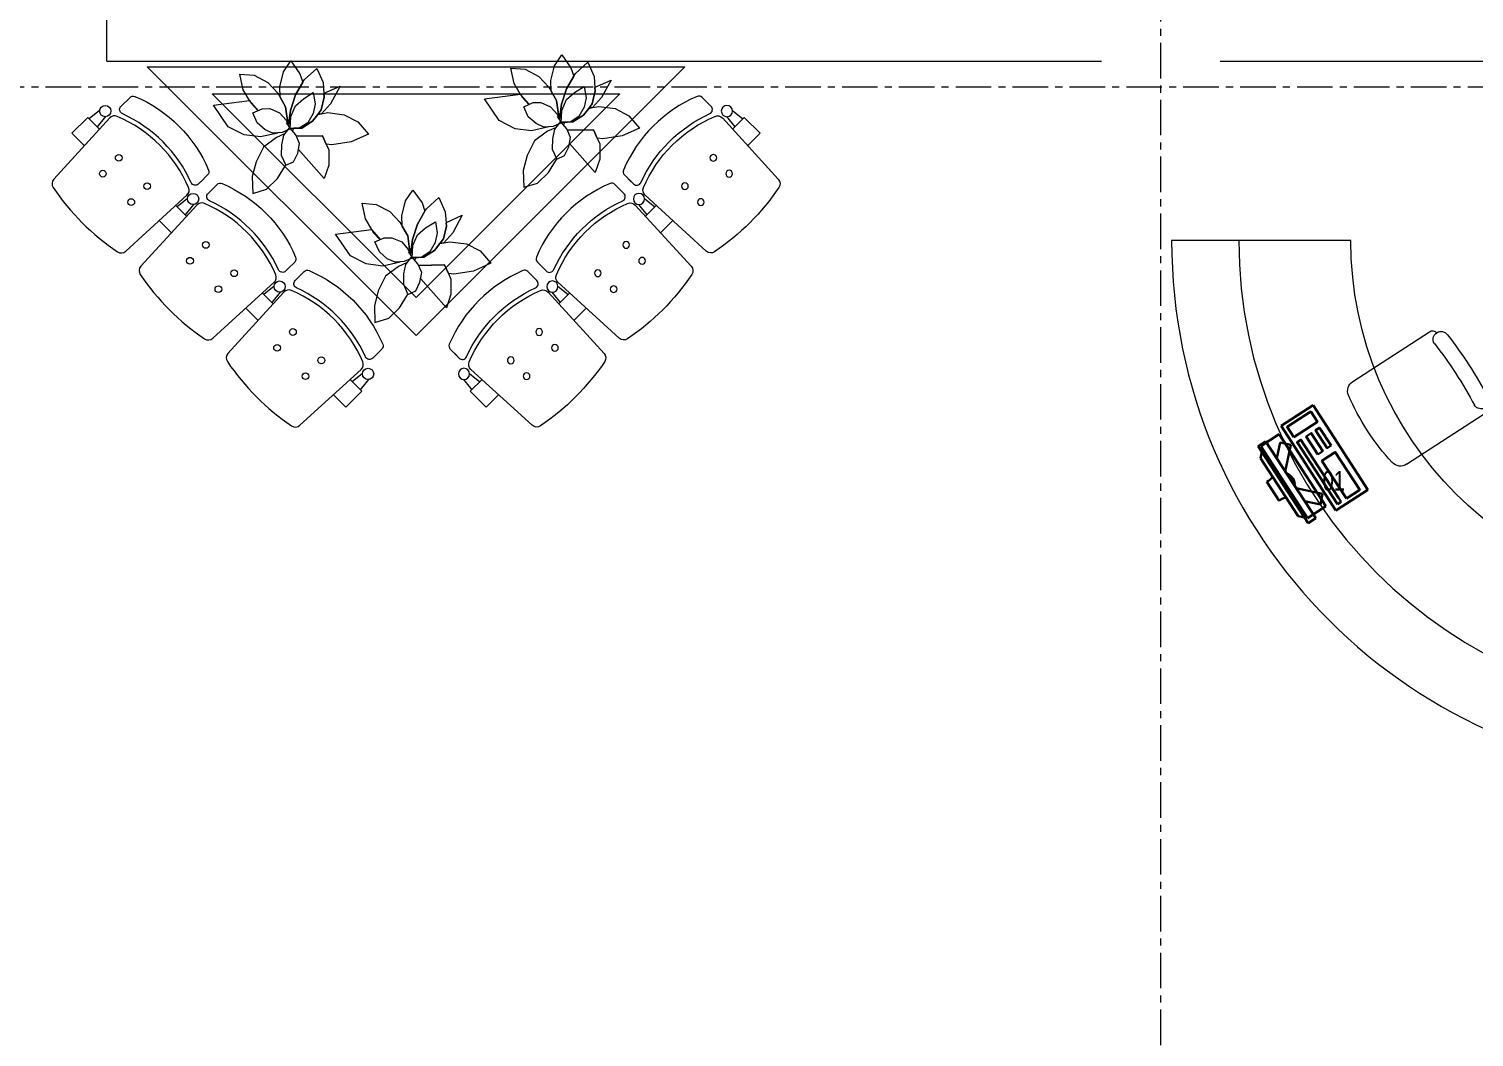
# Model space of a CAD drawing. Header units: millimetres. Extents: x 26027 to 581921, y 7230 to 233891.
# Drawn here: x 526695 to 533148, y 138102 to 142605 of the extents above; entities that cross this region are included whole.
import ezdxf

# ---------------------------------------------------------------- set-up
doc = ezdxf.new("R2010")
doc.units = ezdxf.units.MM
doc.header["$LTSCALE"] = 5
doc.linetypes.add('CENTER', pattern=[50.8, 31.75, -6.35, 6.35, -6.35])
doc.layers.get('0').update_dxf_attribs({"color": 252})
doc.layers.add('axes', color=252, linetype='Continuous')
for name, color, linetype, lineweight in [('GE-ARCHITECTURAL_ELEMENTS', 8, 'Continuous', 30), ('Medical Equipment and Furniture', 252, 'Continuous', 0), ('VEGETACIÓN', 252, 'Continuous', 5), ('Walls', 252, 'Continuous', 5)]:
    doc.layers.add(name, color=color, linetype=linetype, lineweight=lineweight)
doc.styles.add('X3G_ENTITY_257CFD', font='swisscl.ttf', dxfattribs={"height": 200})

# ---------------------------------------------------------------- blocks, each defined once
blk = doc.blocks.new('ITCWLS1-P')
at = {"layer": 'GE-ARCHITECTURAL_ELEMENTS'}
for p, q in [((-0.3251, 0.38, 0), (-0.3051, 0.4, 0)), ((-0.2651, 0.43, 0), (-0.3051, 0.43, 0)), ((-0.3051, 0.43, 0), (-0.3051, 0.02, 0)), ((-0.197, 0.4094), (-0.295, 0.4094)), ((-0.295, 0.0264), (-0.295, 0.4094)), ((-0.2651, 0.43, 0), (-0.2651, 0.02, 0)), ((-0.197, 0.0264), (-0.197, 0.4094)), ((-0.17, 0.45), (-0.17, 0)), ((-0.17, 0.45), (0, 0.45)), ((-0.1496, 0.4305), (-0.1291, 0.4305)), ((-0.1291, 0.4305), (-0.1291, 0.4089)), ((0, 0.45), (0, 0)), ((-0.3251, 0.38, 0), (-0.3251, 0.07, 0)), ((-0.3503, 0.275), (-0.3596, 0.275)), ((-0.3596, 0.175), (-0.3596, 0.275)), ((-0.3503, 0.175), (-0.3596, 0.175)), ((-0.3251, 0.07, 0), (-0.3051, 0.05, 0)), ((-0.3051, 0.02, 0), (-0.2651, 0.02, 0)), ((-0.197, 0.0264), (-0.295, 0.0264)), ((-0.17, 0), (0, 0))]:
    blk.add_line(p, q, dxfattribs=at)
at = {"layer": 'GE-ARCHITECTURAL_ELEMENTS', "extrusion": (2.48281e-10, 3.18408e-10, -1)}
for p, q in [((-0.2651, 0.3395), (-0.2144, 0.3902)), ((-0.1791, 0.3548), (-0.2144, 0.3902)), ((-0.2651, 0.2688), (-0.1791, 0.3548))]:
    blk.add_line(p, q, dxfattribs=at)
at = {"layer": 'GE-ARCHITECTURAL_ELEMENTS', "extrusion": (2.48281e-10, -3.18408e-10, -1)}
for p, q in [((-0.2651, 0.1812), (-0.1791, 0.0952)), ((-0.2651, 0.1105), (-0.2144, 0.0598)), ((-0.1791, 0.0952), (-0.2144, 0.0598))]:
    blk.add_line(p, q, dxfattribs=at)
at = {"layer": 'GE-ARCHITECTURAL_ELEMENTS'}
for points in [[(-0.1291, 0.4089), (-0.1291, 0.1), (-0.1496, 0.1), (-0.1496, 0.4305)], [(-0.1496, 0.1), (-0.1496, 0.1), (-0.1496, 0.1), (-0.1496, 0.1), (-0.1496, 0.1), (-0.1496, 0.1), (-0.1496, 0.1), (-0.1496, 0.1), (-0.1496, 0.1)], [(-0.1496, 0.1), (-0.1496, 0.1), (-0.1496, 0.1), (-0.1496, 0.1), (-0.1496, 0.1), (-0.1496, 0.1), (-0.1496, 0.1), (-0.1496, 0.1), (-0.1496, 0.1), (-0.1496, 0.1), (-0.1496, 0.1), (-0.1496, 0.1), (-0.1496, 0.1), (-0.1496, 0.1), (-0.1496, 0.1), (-0.1496, 0.1), (-0.1496, 0.1), (-0.1496, 0.1)], [(-0.1496, 0.1), (-0.1496, 0.1), (-0.1496, 0.1), (-0.1496, 0.1), (-0.1496, 0.1), (-0.1496, 0.1), (-0.1496, 0.1), (-0.1496, 0.1), (-0.1496, 0.1), (-0.1496, 0.1)], [(-0.1496, 0.1), (-0.1496, 0.1), (-0.1496, 0.1), (-0.1496, 0.1), (-0.1496, 0.1), (-0.1496, 0.1), (-0.1496, 0.1)], [(-0.1496, 0.1), (-0.1496, 0.1), (-0.1496, 0.1), (-0.1496, 0.1), (-0.1496, 0.1), (-0.1496, 0.1), (-0.1496, 0.1), (-0.1496, 0.1), (-0.1496, 0.1), (-0.1496, 0.1)], [(-0.1496, 0.1), (-0.1496, 0.1), (-0.1496, 0.1), (-0.1496, 0.1), (-0.1496, 0.1), (-0.1496, 0.1), (-0.1496, 0.1), (-0.1496, 0.1), (-0.1496, 0.1), (-0.1496, 0.1), (-0.1496, 0.1), (-0.1496, 0.1), (-0.1496, 0.1), (-0.1496, 0.1), (-0.1496, 0.1)], [(-0.1496, 0.1), (-0.1496, 0.1), (-0.1496, 0.1), (-0.1496, 0.1), (-0.1496, 0.1), (-0.1496, 0.1), (-0.1496, 0.1), (-0.1496, 0.1), (-0.1496, 0.1), (-0.1496, 0.1)], [(-0.1496, 0.1), (-0.1496, 0.1), (-0.1496, 0.1), (-0.1496, 0.1), (-0.1496, 0.1), (-0.1496, 0.1), (-0.1496, 0.1), (-0.1496, 0.1), (-0.1496, 0.1), (-0.1496, 0.1)], [(-0.1496, 0.1), (-0.1496, 0.1), (-0.1496, 0.1), (-0.1496, 0.1), (-0.1496, 0.1), (-0.1496, 0.1), (-0.1496, 0.1), (-0.1496, 0.1), (-0.1496, 0.1), (-0.1496, 0.1), (-0.1496, 0.1), (-0.1496, 0.1), (-0.1496, 0.1), (-0.1496, 0.1), (-0.1496, 0.1), (-0.1496, 0.1), (-0.1496, 0.1), (-0.1496, 0.1), (-0.1496, 0.1), (-0.1496, 0.1), (-0.1496, 0.1), (-0.1496, 0.1), (-0.1496, 0.1), (-0.1496, 0.1), (-0.1496, 0.1), (-0.1496, 0.1), (-0.1496, 0.1), (-0.1496, 0.1), (-0.1496, 0.1), (-0.1496, 0.1), (-0.1496, 0.1), (-0.1496, 0.1), (-0.1496, 0.1), (-0.1496, 0.1), (-0.1496, 0.1), (-0.1496, 0.1), (-0.1496, 0.1), (-0.1496, 0.1), (-0.1496, 0.1), (-0.1496, 0.1), (-0.1496, 0.1), (-0.1496, 0.1), (-0.1496, 0.1), (-0.1496, 0.1), (-0.1496, 0.1), (-0.1496, 0.1), (-0.1496, 0.1), (-0.1496, 0.1), (-0.1496, 0.1), (-0.1496, 0.1), (-0.1496, 0.1), (-0.1496, 0.1), (-0.1496, 0.1), (-0.1496, 0.1)], [(-0.1496, 0.1), (-0.1496, 0.1), (-0.1496, 0.1), (-0.1496, 0.1), (-0.1496, 0.1), (-0.1496, 0.1), (-0.1496, 0.1), (-0.1496, 0.1), (-0.1496, 0.1), (-0.1496, 0.1), (-0.1496, 0.1), (-0.1496, 0.1), (-0.1496, 0.1), (-0.1496, 0.1), (-0.1496, 0.1), (-0.1496, 0.1), (-0.1496, 0.1), (-0.1496, 0.1), (-0.1496, 0.1), (-0.1496, 0.1), (-0.1496, 0.1), (-0.1496, 0.1), (-0.1496, 0.1), (-0.1496, 0.1), (-0.1496, 0.1), (-0.1496, 0.1), (-0.1496, 0.1), (-0.1496, 0.1), (-0.1496, 0.1), (-0.1496, 0.1), (-0.1496, 0.1), (-0.1496, 0.1), (-0.1496, 0.1), (-0.1496, 0.1), (-0.1496, 0.1), (-0.1496, 0.1), (-0.1496, 0.1), (-0.1496, 0.1), (-0.1496, 0.1), (-0.1496, 0.1), (-0.1496, 0.1), (-0.1496, 0.1), (-0.1496, 0.1), (-0.1496, 0.1), (-0.1496, 0.1), (-0.1496, 0.1), (-0.1496, 0.1), (-0.1496, 0.1), (-0.1496, 0.1), (-0.1496, 0.1), (-0.1496, 0.1), (-0.1496, 0.1), (-0.1496, 0.1), (-0.1496, 0.1), (-0.1496, 0.1), (-0.1496, 0.1), (-0.1496, 0.1), (-0.1496, 0.1), (-0.1496, 0.1), (-0.1496, 0.1), (-0.1496, 0.1), (-0.1496, 0.1), (-0.1496, 0.1), (-0.1496, 0.1), (-0.1496, 0.1), (-0.1496, 0.1), (-0.1496, 0.1), (-0.1496, 0.1), (-0.1496, 0.1), (-0.1496, 0.1), (-0.1496, 0.1), (-0.1496, 0.1), (-0.1496, 0.1), (-0.1496, 0.1), (-0.1496, 0.1), (-0.1496, 0.1), (-0.1496, 0.1), (-0.1496, 0.1), (-0.1496, 0.1), (-0.1496, 0.1), (-0.1496, 0.1), (-0.1496, 0.1), (-0.1496, 0.1), (-0.1496, 0.1), (-0.1496, 0.1), (-0.1496, 0.1), (-0.1496, 0.1), (-0.1496, 0.1), (-0.1496, 0.1)], [(-0.1496, 0.1), (-0.1496, 0.1), (-0.1496, 0.1), (-0.1496, 0.1), (-0.1496, 0.1), (-0.1496, 0.1), (-0.1496, 0.1), (-0.1496, 0.1), (-0.1496, 0.1), (-0.1496, 0.1), (-0.1496, 0.1), (-0.1496, 0.1)], [(-0.1496, 0.1), (-0.1496, 0.1), (-0.1496, 0.1), (-0.1496, 0.1), (-0.1496, 0.1), (-0.1496, 0.1), (-0.1496, 0.1)], [(-0.1496, 0.1), (-0.1496, 0.1), (-0.1496, 0.1), (-0.1496, 0.1), (-0.1496, 0.1), (-0.1496, 0.1), (-0.1496, 0.1), (-0.1496, 0.1), (-0.1496, 0.1), (-0.1496, 0.1), (-0.1496, 0.1), (-0.1496, 0.1), (-0.1496, 0.1), (-0.1496, 0.1), (-0.1496, 0.1), (-0.1496, 0.1), (-0.1496, 0.1)], [(-0.1496, 0.1), (-0.1496, 0.1), (-0.1496, 0.1), (-0.1496, 0.1), (-0.1496, 0.1), (-0.1496, 0.1), (-0.1496, 0.1), (-0.1496, 0.1), (-0.1496, 0.1), (-0.1496, 0.1), (-0.1496, 0.1), (-0.1496, 0.1), (-0.1496, 0.1), (-0.1496, 0.1), (-0.1496, 0.1), (-0.1496, 0.1), (-0.1496, 0.1), (-0.1496, 0.1), (-0.1496, 0.1), (-0.1496, 0.1), (-0.1496, 0.1), (-0.1496, 0.1), (-0.1496, 0.1), (-0.1496, 0.1), (-0.1496, 0.1), (-0.1496, 0.1), (-0.1496, 0.1), (-0.1496, 0.1), (-0.1496, 0.1), (-0.1496, 0.1), (-0.1496, 0.1), (-0.1496, 0.1), (-0.1496, 0.1), (-0.1496, 0.1), (-0.1496, 0.1), (-0.1496, 0.1), (-0.1496, 0.1), (-0.1496, 0.1), (-0.1496, 0.1), (-0.1496, 0.1), (-0.1496, 0.1), (-0.1496, 0.1), (-0.1496, 0.1), (-0.1496, 0.1), (-0.1496, 0.1), (-0.1496, 0.1), (-0.1496, 0.1), (-0.1496, 0.1), (-0.1496, 0.1), (-0.1496, 0.1), (-0.1496, 0.1), (-0.1496, 0.1), (-0.1496, 0.1), (-0.1496, 0.1), (-0.1496, 0.1), (-0.1496, 0.1), (-0.1496, 0.1), (-0.1496, 0.1), (-0.1496, 0.1), (-0.1496, 0.1), (-0.1496, 0.1), (-0.1496, 0.1), (-0.1496, 0.1), (-0.1496, 0.1), (-0.1496, 0.1), (-0.1496, 0.1), (-0.1496, 0.1), (-0.1496, 0.1), (-0.1496, 0.1), (-0.1496, 0.1), (-0.1496, 0.1), (-0.1496, 0.1), (-0.1496, 0.1), (-0.1496, 0.1), (-0.1496, 0.1), (-0.1496, 0.1), (-0.1496, 0.1), (-0.1496, 0.1), (-0.1496, 0.1), (-0.1496, 0.1), (-0.1496, 0.1), (-0.1496, 0.1), (-0.1496, 0.1), (-0.1496, 0.1), (-0.1496, 0.1), (-0.1496, 0.1), (-0.1496, 0.1), (-0.1496, 0.1), (-0.1496, 0.1), (-0.1496, 0.1), (-0.1496, 0.1), (-0.1496, 0.1), (-0.1496, 0.1), (-0.1496, 0.1), (-0.1496, 0.1), (-0.1496, 0.1), (-0.1496, 0.1), (-0.1496, 0.1), (-0.1496, 0.1), (-0.1496, 0.1), (-0.1496, 0.1), (-0.1496, 0.1), (-0.1496, 0.1), (-0.1496, 0.1), (-0.1496, 0.1), (-0.1496, 0.1), (-0.1496, 0.1), (-0.1496, 0.1), (-0.1496, 0.1), (-0.1496, 0.1), (-0.1496, 0.1)], [(-0.1496, 0.1), (-0.1496, 0.1), (-0.1496, 0.1), (-0.1496, 0.1), (-0.1496, 0.1), (-0.1496, 0.1), (-0.1496, 0.1), (-0.1496, 0.1)]]:
    blk.add_lwpolyline(points, dxfattribs=at)
for points in [[(-0.1019, 0.4305), (-0.0304, 0.4305), (-0.0304, 0.2294), (-0.1019, 0.2294)], [(-0.1019, 0.1954), (-0.0747, 0.1954), (-0.0747, 0.1), (-0.1019, 0.1)], [(-0.0304, 0.1954), (-0.0508, 0.1954), (-0.0508, 0.1), (-0.0304, 0.1)], [(-0.1496, 0.1), (-0.1496, 0.1), (-0.1496, 0.1), (-0.1496, 0.1), (-0.1496, 0.1), (-0.1496, 0.1), (-0.1496, 0.1), (-0.1496, 0.1), (-0.1496, 0.1), (-0.1496, 0.1), (-0.1496, 0.1), (-0.1496, 0.1), (-0.1496, 0.1), (-0.1496, 0.1), (-0.1496, 0.1), (-0.1496, 0.1), (-0.1496, 0.1), (-0.1496, 0.1), (-0.1496, 0.1), (-0.1496, 0.1), (-0.1496, 0.1), (-0.1496, 0.1), (-0.1496, 0.1), (-0.1496, 0.1), (-0.1496, 0.1), (-0.1496, 0.1), (-0.1496, 0.1), (-0.1496, 0.1), (-0.1496, 0.1), (-0.1496, 0.1), (-0.1496, 0.1), (-0.1496, 0.1), (-0.1496, 0.1), (-0.1496, 0.1), (-0.1496, 0.1), (-0.1496, 0.1), (-0.1496, 0.1), (-0.1496, 0.1), (-0.1496, 0.1), (-0.1496, 0.1), (-0.1496, 0.1), (-0.1496, 0.1), (-0.1496, 0.1), (-0.1496, 0.1), (-0.1496, 0.1), (-0.1496, 0.1), (-0.1496, 0.1), (-0.1496, 0.1), (-0.1496, 0.1), (-0.1496, 0.1), (-0.1496, 0.1), (-0.1496, 0.1), (-0.1496, 0.1), (-0.1496, 0.1), (-0.1496, 0.1), (-0.1496, 0.1), (-0.1496, 0.1), (-0.1496, 0.1), (-0.1496, 0.1), (-0.1496, 0.1), (-0.1496, 0.1), (-0.1496, 0.1), (-0.1496, 0.1), (-0.1496, 0.1), (-0.1496, 0.1), (-0.1496, 0.1), (-0.1496, 0.1), (-0.1496, 0.1), (-0.1496, 0.1), (-0.1496, 0.1), (-0.1496, 0.1), (-0.1496, 0.1), (-0.1496, 0.1), (-0.1496, 0.1), (-0.1496, 0.1), (-0.1496, 0.1), (-0.1496, 0.1), (-0.1496, 0.1), (-0.1496, 0.1), (-0.1496, 0.1), (-0.1496, 0.1), (-0.1496, 0.1), (-0.1496, 0.1), (-0.1496, 0.1), (-0.1496, 0.1), (-0.1496, 0.1), (-0.1496, 0.1), (-0.1496, 0.1), (-0.1496, 0.1), (-0.1496, 0.1), (-0.1496, 0.1), (-0.1496, 0.1), (-0.1496, 0.1), (-0.1496, 0.1), (-0.1496, 0.1), (-0.1496, 0.1), (-0.1496, 0.1), (-0.1496, 0.1), (-0.1496, 0.1), (-0.1496, 0.1), (-0.1496, 0.1), (-0.1496, 0.1), (-0.1496, 0.1), (-0.1496, 0.1), (-0.1496, 0.1), (-0.1496, 0.1), (-0.1496, 0.1), (-0.1496, 0.1), (-0.1496, 0.1), (-0.1496, 0.1), (-0.1496, 0.1), (-0.1496, 0.1), (-0.1496, 0.1), (-0.1496, 0.1), (-0.1496, 0.1), (-0.1496, 0.1), (-0.1496, 0.1), (-0.1496, 0.1), (-0.1496, 0.1), (-0.1496, 0.1), (-0.1496, 0.1), (-0.1496, 0.1), (-0.1496, 0.1), (-0.1496, 0.1), (-0.1496, 0.1), (-0.1496, 0.1), (-0.1496, 0.1), (-0.1496, 0.1), (-0.1496, 0.1), (-0.1496, 0.1), (-0.1496, 0.1), (-0.1496, 0.1), (-0.1496, 0.1), (-0.1496, 0.1), (-0.1496, 0.1), (-0.1496, 0.1), (-0.1496, 0.1), (-0.1496, 0.1), (-0.1496, 0.1), (-0.1496, 0.1), (-0.1496, 0.1), (-0.1496, 0.1), (-0.1496, 0.1), (-0.1496, 0.1), (-0.1496, 0.1), (-0.1496, 0.1), (-0.1496, 0.1), (-0.1496, 0.1), (-0.1496, 0.1), (-0.1496, 0.1), (-0.1496, 0.1), (-0.1496, 0.1), (-0.1496, 0.1), (-0.1496, 0.1), (-0.1496, 0.1), (-0.1496, 0.1), (-0.1496, 0.1), (-0.1496, 0.1), (-0.1496, 0.1), (-0.1496, 0.1), (-0.1496, 0.1), (-0.1496, 0.1), (-0.1496, 0.1), (-0.1496, 0.1), (-0.1496, 0.1), (-0.1496, 0.1), (-0.1496, 0.1), (-0.1496, 0.1), (-0.1496, 0.1), (-0.1496, 0.1), (-0.1496, 0.1), (-0.1496, 0.1), (-0.1496, 0.1), (-0.1496, 0.1), (-0.1496, 0.1), (-0.1496, 0.1), (-0.1496, 0.1), (-0.1496, 0.1), (-0.1496, 0.1), (-0.1496, 0.1), (-0.1496, 0.1), (-0.1496, 0.1), (-0.1496, 0.1), (-0.1496, 0.1), (-0.1496, 0.1), (-0.1496, 0.1), (-0.1496, 0.1), (-0.1496, 0.1), (-0.1496, 0.1), (-0.1496, 0.1), (-0.1496, 0.1), (-0.1496, 0.1), (-0.1496, 0.1), (-0.1496, 0.1), (-0.1496, 0.1), (-0.1496, 0.1), (-0.1496, 0.1), (-0.1496, 0.1), (-0.1496, 0.1), (-0.1496, 0.1), (-0.1496, 0.1), (-0.1496, 0.1), (-0.1496, 0.1), (-0.1496, 0.1), (-0.1496, 0.1), (-0.1496, 0.1), (-0.1496, 0.1), (-0.1496, 0.1), (-0.1496, 0.1), (-0.1496, 0.1), (-0.1496, 0.1), (-0.1496, 0.1), (-0.1496, 0.1), (-0.1496, 0.1), (-0.1496, 0.1), (-0.1496, 0.1), (-0.1496, 0.1), (-0.1496, 0.1), (-0.1496, 0.1), (-0.1496, 0.1), (-0.1496, 0.1), (-0.1496, 0.1), (-0.1496, 0.1), (-0.1496, 0.1), (-0.1496, 0.1), (-0.1496, 0.1), (-0.1496, 0.1), (-0.1496, 0.1), (-0.1496, 0.1), (-0.1496, 0.1), (-0.1496, 0.1), (-0.1496, 0.1), (-0.1496, 0.1), (-0.1496, 0.1), (-0.1496, 0.1), (-0.1496, 0.1), (-0.1496, 0.1), (-0.1496, 0.1), (-0.1496, 0.1), (-0.1496, 0.1), (-0.1496, 0.1), (-0.1496, 0.1), (-0.1496, 0.1), (-0.1496, 0.1), (-0.1496, 0.1), (-0.1496, 0.1), (-0.1496, 0.1), (-0.1496, 0.1), (-0.1496, 0.1), (-0.1496, 0.1), (-0.1496, 0.1), (-0.1496, 0.1), (-0.1496, 0.1), (-0.1496, 0.1), (-0.1496, 0.1), (-0.1496, 0.1), (-0.1496, 0.1), (-0.1496, 0.1), (-0.1496, 0.1), (-0.1496, 0.1), (-0.1496, 0.1), (-0.1496, 0.1), (-0.1496, 0.1), (-0.1496, 0.1), (-0.1496, 0.1), (-0.1496, 0.1), (-0.1496, 0.1), (-0.1496, 0.1), (-0.1496, 0.1), (-0.1496, 0.1), (-0.1496, 0.1), (-0.1496, 0.1), (-0.1496, 0.1), (-0.1496, 0.1), (-0.1496, 0.1), (-0.1496, 0.1), (-0.1496, 0.1)], [(-0.1496, 0.1), (-0.1496, 0.1), (-0.1496, 0.1), (-0.1496, 0.1), (-0.1496, 0.1), (-0.1496, 0.1), (-0.1496, 0.1), (-0.1496, 0.1), (-0.1496, 0.1), (-0.1496, 0.1), (-0.1496, 0.1), (-0.1496, 0.1), (-0.1496, 0.1), (-0.1496, 0.1), (-0.1496, 0.1), (-0.1496, 0.1), (-0.1496, 0.1), (-0.1496, 0.1), (-0.1496, 0.1), (-0.1496, 0.1), (-0.1496, 0.1), (-0.1496, 0.1), (-0.1496, 0.1), (-0.1496, 0.1), (-0.1496, 0.1), (-0.1496, 0.1), (-0.1496, 0.1), (-0.1496, 0.1), (-0.1496, 0.1), (-0.1496, 0.1), (-0.1496, 0.1), (-0.1496, 0.1), (-0.1496, 0.1), (-0.1496, 0.1), (-0.1496, 0.1), (-0.1496, 0.1), (-0.1496, 0.1), (-0.1496, 0.1), (-0.1496, 0.1), (-0.1496, 0.1), (-0.1496, 0.1), (-0.1496, 0.1), (-0.1496, 0.1), (-0.1496, 0.1), (-0.1496, 0.1), (-0.1496, 0.1), (-0.1496, 0.1), (-0.1496, 0.1), (-0.1496, 0.1), (-0.1496, 0.1), (-0.1496, 0.1), (-0.1496, 0.1), (-0.1496, 0.1), (-0.1496, 0.1), (-0.1496, 0.1), (-0.1496, 0.1), (-0.1496, 0.1), (-0.1496, 0.1), (-0.1496, 0.1), (-0.1496, 0.1), (-0.1496, 0.1), (-0.1496, 0.1), (-0.1496, 0.1), (-0.1496, 0.1), (-0.1496, 0.1), (-0.1496, 0.1), (-0.1496, 0.1), (-0.1496, 0.1), (-0.1496, 0.1), (-0.1496, 0.1), (-0.1496, 0.1), (-0.1496, 0.1), (-0.1496, 0.1), (-0.1496, 0.1), (-0.1496, 0.1), (-0.1496, 0.1), (-0.1496, 0.1), (-0.1496, 0.1), (-0.1496, 0.1), (-0.1496, 0.1), (-0.1496, 0.1), (-0.1496, 0.1), (-0.1496, 0.1), (-0.1496, 0.1), (-0.1496, 0.1), (-0.1496, 0.1), (-0.1496, 0.1), (-0.1496, 0.1), (-0.1496, 0.1), (-0.1496, 0.1), (-0.1496, 0.1), (-0.1496, 0.1), (-0.1496, 0.1), (-0.1496, 0.1), (-0.1496, 0.1), (-0.1496, 0.1), (-0.1496, 0.1), (-0.1496, 0.1), (-0.1496, 0.1), (-0.1496, 0.1), (-0.1496, 0.1), (-0.1496, 0.1), (-0.1496, 0.1), (-0.1496, 0.1), (-0.1496, 0.1), (-0.1496, 0.1), (-0.1496, 0.1), (-0.1496, 0.1), (-0.1496, 0.1), (-0.1496, 0.1), (-0.1496, 0.1), (-0.1496, 0.1), (-0.1496, 0.1), (-0.1496, 0.1), (-0.1496, 0.1), (-0.1496, 0.1), (-0.1496, 0.1), (-0.1496, 0.1), (-0.1496, 0.1), (-0.1496, 0.1), (-0.1496, 0.1), (-0.1496, 0.1), (-0.1496, 0.1), (-0.1496, 0.1), (-0.1496, 0.1), (-0.1496, 0.1), (-0.1496, 0.1), (-0.1496, 0.1), (-0.1496, 0.1), (-0.1496, 0.1), (-0.1496, 0.1), (-0.1496, 0.1), (-0.1496, 0.1), (-0.1496, 0.1), (-0.1496, 0.1), (-0.1496, 0.1), (-0.1496, 0.1), (-0.1496, 0.1), (-0.1496, 0.1), (-0.1496, 0.1), (-0.1496, 0.1), (-0.1496, 0.1), (-0.1496, 0.1), (-0.1496, 0.1), (-0.1496, 0.1), (-0.1496, 0.1), (-0.1496, 0.1), (-0.1496, 0.1), (-0.1496, 0.1), (-0.1496, 0.1), (-0.1496, 0.1), (-0.1496, 0.1), (-0.1496, 0.1), (-0.1496, 0.1), (-0.1496, 0.1), (-0.1496, 0.1), (-0.1496, 0.1), (-0.1496, 0.1), (-0.1496, 0.1), (-0.1496, 0.1), (-0.1496, 0.1), (-0.1496, 0.1), (-0.1496, 0.1), (-0.1496, 0.1), (-0.1496, 0.1), (-0.1496, 0.1), (-0.1496, 0.1), (-0.1496, 0.1), (-0.1496, 0.1), (-0.1496, 0.1), (-0.1496, 0.1), (-0.1496, 0.1), (-0.1496, 0.1), (-0.1496, 0.1), (-0.1496, 0.1), (-0.1496, 0.1), (-0.1496, 0.1), (-0.1496, 0.1), (-0.1496, 0.1), (-0.1496, 0.1), (-0.1496, 0.1), (-0.1496, 0.1), (-0.1496, 0.1), (-0.1496, 0.1), (-0.1496, 0.1), (-0.1496, 0.1), (-0.1496, 0.1), (-0.1496, 0.1), (-0.1496, 0.1), (-0.1496, 0.1), (-0.1496, 0.1), (-0.1496, 0.1), (-0.1496, 0.1), (-0.1496, 0.1), (-0.1496, 0.1), (-0.1496, 0.1), (-0.1496, 0.1), (-0.1496, 0.1), (-0.1496, 0.1), (-0.1496, 0.1), (-0.1496, 0.1), (-0.1496, 0.1), (-0.1496, 0.1), (-0.1496, 0.1), (-0.1496, 0.1), (-0.1496, 0.1), (-0.1496, 0.1), (-0.1496, 0.1), (-0.1496, 0.1), (-0.1496, 0.1), (-0.1496, 0.1), (-0.1496, 0.1), (-0.1496, 0.1), (-0.1496, 0.1)], [(-0.1496, 0.1), (-0.1496, 0.1), (-0.1496, 0.1), (-0.1496, 0.1), (-0.1496, 0.1), (-0.1496, 0.1), (-0.1496, 0.1), (-0.1496, 0.1), (-0.1496, 0.1), (-0.1496, 0.1), (-0.1496, 0.1), (-0.1496, 0.1), (-0.1496, 0.1), (-0.1496, 0.1), (-0.1496, 0.1), (-0.1496, 0.1), (-0.1496, 0.1), (-0.1496, 0.1), (-0.1496, 0.1), (-0.1496, 0.1), (-0.1496, 0.1), (-0.1496, 0.1), (-0.1496, 0.1), (-0.1496, 0.1), (-0.1496, 0.1), (-0.1496, 0.1), (-0.1496, 0.1), (-0.1496, 0.1), (-0.1496, 0.1), (-0.1496, 0.1), (-0.1496, 0.1), (-0.1496, 0.1), (-0.1496, 0.1), (-0.1496, 0.1), (-0.1496, 0.1), (-0.1496, 0.1), (-0.1496, 0.1), (-0.1496, 0.1), (-0.1496, 0.1), (-0.1496, 0.1), (-0.1496, 0.1), (-0.1496, 0.1), (-0.1496, 0.1), (-0.1496, 0.1), (-0.1496, 0.1), (-0.1496, 0.1), (-0.1496, 0.1), (-0.1496, 0.1), (-0.1496, 0.1), (-0.1496, 0.1), (-0.1496, 0.1), (-0.1496, 0.1), (-0.1496, 0.1), (-0.1496, 0.1), (-0.1496, 0.1), (-0.1496, 0.1), (-0.1496, 0.1), (-0.1496, 0.1), (-0.1496, 0.1), (-0.1496, 0.1), (-0.1496, 0.1), (-0.1496, 0.1), (-0.1496, 0.1), (-0.1496, 0.1), (-0.1496, 0.1), (-0.1496, 0.1), (-0.1496, 0.1), (-0.1496, 0.1), (-0.1496, 0.1), (-0.1496, 0.1), (-0.1496, 0.1), (-0.1496, 0.1), (-0.1496, 0.1), (-0.1496, 0.1), (-0.1496, 0.1), (-0.1496, 0.1), (-0.1496, 0.1), (-0.1496, 0.1), (-0.1496, 0.1), (-0.1496, 0.1), (-0.1496, 0.1), (-0.1496, 0.1), (-0.1496, 0.1), (-0.1496, 0.1), (-0.1496, 0.1), (-0.1496, 0.1), (-0.1496, 0.1), (-0.1496, 0.1), (-0.1496, 0.1), (-0.1496, 0.1), (-0.1496, 0.1), (-0.1496, 0.1), (-0.1496, 0.1), (-0.1496, 0.1), (-0.1496, 0.1), (-0.1496, 0.1), (-0.1496, 0.1), (-0.1496, 0.1), (-0.1496, 0.1), (-0.1496, 0.1), (-0.1496, 0.1), (-0.1496, 0.1), (-0.1496, 0.1), (-0.1496, 0.1), (-0.1496, 0.1), (-0.1496, 0.1), (-0.1496, 0.1), (-0.1496, 0.1), (-0.1496, 0.1), (-0.1496, 0.1), (-0.1496, 0.1), (-0.1496, 0.1), (-0.1496, 0.1), (-0.1496, 0.1), (-0.1496, 0.1), (-0.1496, 0.1), (-0.1496, 0.1), (-0.1496, 0.1), (-0.1496, 0.1), (-0.1496, 0.1), (-0.1496, 0.1), (-0.1496, 0.1), (-0.1496, 0.1), (-0.1496, 0.1), (-0.1496, 0.1), (-0.1496, 0.1), (-0.1496, 0.1), (-0.1496, 0.1), (-0.1496, 0.1), (-0.1496, 0.1), (-0.1496, 0.1), (-0.1496, 0.1), (-0.1496, 0.1), (-0.1496, 0.1), (-0.1496, 0.1), (-0.1496, 0.1), (-0.1496, 0.1), (-0.1496, 0.1), (-0.1496, 0.1), (-0.1496, 0.1), (-0.1496, 0.1), (-0.1496, 0.1), (-0.1496, 0.1), (-0.1496, 0.1), (-0.1496, 0.1), (-0.1496, 0.1), (-0.1496, 0.1), (-0.1496, 0.1), (-0.1496, 0.1), (-0.1496, 0.1), (-0.1496, 0.1), (-0.1496, 0.1), (-0.1496, 0.1), (-0.1496, 0.1), (-0.1496, 0.1), (-0.1496, 0.1), (-0.1496, 0.1), (-0.1496, 0.1), (-0.1496, 0.1), (-0.1496, 0.1), (-0.1496, 0.1), (-0.1496, 0.1), (-0.1496, 0.1), (-0.1496, 0.1), (-0.1496, 0.1), (-0.1496, 0.1), (-0.1496, 0.1), (-0.1496, 0.1), (-0.1496, 0.1), (-0.1496, 0.1), (-0.1496, 0.1), (-0.1496, 0.1), (-0.1496, 0.1), (-0.1496, 0.1), (-0.1496, 0.1), (-0.1496, 0.1), (-0.1496, 0.1), (-0.1496, 0.1), (-0.1496, 0.1), (-0.1496, 0.1), (-0.1496, 0.1), (-0.1496, 0.1), (-0.1496, 0.1), (-0.1496, 0.1), (-0.1496, 0.1), (-0.1496, 0.1), (-0.1496, 0.1), (-0.1496, 0.1), (-0.1496, 0.1), (-0.1496, 0.1), (-0.1496, 0.1), (-0.1496, 0.1), (-0.1496, 0.1), (-0.1496, 0.1), (-0.1496, 0.1), (-0.1496, 0.1), (-0.1496, 0.1), (-0.1496, 0.1), (-0.1496, 0.1), (-0.1496, 0.1), (-0.1496, 0.1), (-0.1496, 0.1), (-0.1496, 0.1), (-0.1496, 0.1), (-0.1496, 0.1), (-0.1496, 0.1), (-0.1496, 0.1), (-0.1496, 0.1), (-0.1496, 0.1), (-0.1496, 0.1), (-0.1496, 0.1), (-0.1496, 0.1), (-0.1496, 0.1), (-0.1496, 0.1), (-0.1496, 0.1), (-0.1496, 0.1), (-0.1496, 0.1), (-0.1496, 0.1), (-0.1496, 0.1)], [(-0.1496, 0.0727), (-0.0236, 0.0727), (-0.0236, 0.0182), (-0.1496, 0.0182)]]:
    blk.add_lwpolyline(points, close=True, dxfattribs=at)
for centre, radius, start, end in [((-0.3503, 0.325), 0.05, 270, 300.30934), ((-0.3089, 0.225), 0.0556, 321.94311, 38.05689), ((-0.3503, 0.125), 0.05, 59.69066, 90)]:
    blk.add_arc(centre, radius, start, end, dxfattribs=at)
blk = doc.blocks.new('GF21021-P')
for p, q in [((-0.2207, 0.4756), (-0.2207, 0.0675)), ((0.2205, 0.4756), (0.2205, 0.0675))]:
    blk.add_line(p, q)
for centre, radius, start, end in [((-0.1707, 0.4756), 0.05, 99.63288, 180), ((-0.0001, -0.5295), 1.0695, 80.36712, 99.63288), ((0.1705, 0.4756), 0.05, 0, 80.36712), ((-0.1957, 0.0675), 0.025, 180, 261.47208), ((-0.1643, 0.0425), 0.0351, 90, 270), ((0, 1.8467), 1.7767, 264.69456, 275.30527), ((0.1641, 0.0425), 0.0351, 270, 90), ((0.1955, 0.0675), 0.025, 278.52792, 0), ((0, 1.8314), 1.8314, 264.85322, 275.14698)]:
    blk.add_arc(centre, radius, start, end)
blk = doc.blocks.new('S3-PROTO')
for p, q in [((-0.849, 0.4088), (-0.8552, 0.35)), ((-0.811, 0.4088), (-0.8048, 0.35)), ((-0.294, 0.4088), (-0.3002, 0.35)), ((-0.256, 0.4088), (-0.2498, 0.35)), ((0.256, 0.4054), (0.2498, 0.3466)), ((0.294, 0.4054), (0.3002, 0.3466)), ((0.811, 0.4088), (0.8048, 0.35)), ((0.849, 0.4088), (0.8552, 0.35)), ((-0.865, 0.35), (-0.791, 0.35)), ((-0.865, 0.35), (-0.865, 0.25)), ((-0.309, 0.35), (-0.241, 0.35)), ((0.241, 0.3466), (0.309, 0.3466)), ((0.865, 0.35), (0.791, 0.35)), ((0.865, 0.35), (0.865, 0.25)), ((-0.865, 0.25), (-0.7864, 0.25)), ((-0.3136, 0.25), (-0.2364, 0.25)), ((0.2364, 0.2466), (0.3136, 0.2466)), ((0.865, 0.25), (0.7864, 0.25))]:
    blk.add_line(p, q)
for points in [[(-0.305, 0.5218), (-0.305, 0.4895, -0.522832), (-0.332, 0.4708, 0.18), (-0.768, 0.4708, -0.522832), (-0.795, 0.4895), (-0.795, 0.5466, -0.306573), (-0.7824, 0.5652, -0.192782), (-0.3176, 0.5652, -0.306573), (-0.305, 0.5466), (-0.305, 0.5037)], [(0.245, 0.5218), (0.245, 0.4895, -0.522832), (0.218, 0.4708, 0.18), (-0.218, 0.4708, -0.522832), (-0.245, 0.4895), (-0.245, 0.5466, -0.306573), (-0.2324, 0.5652, -0.192782), (0.2324, 0.5652, -0.306573), (0.245, 0.5466), (0.245, 0.5037)], [(0.795, 0.5218), (0.795, 0.4895, -0.522832), (0.768, 0.4708, 0.18), (0.332, 0.4708, -0.522832), (0.305, 0.4895), (0.305, 0.5466, -0.306573), (0.3176, 0.5652, -0.192782), (0.7824, 0.5652, -0.306573), (0.795, 0.5466), (0.795, 0.5037)]]:
    blk.add_lwpolyline(points, format="xyb")
for points in [[(-0.7772, 0.0475, 0.346546), (-0.7529, 0.0194, 0.095695), (-0.3471, 0.0194, 0.346546), (-0.3228, 0.0475), (-0.306, 0.4173, 0.318973), (-0.3248, 0.4465, 0.193005), (-0.7752, 0.4465, 0.318973), (-0.794, 0.4173)], [(-0.2272, 0.0475, 0.346546), (-0.2029, 0.0194, 0.095695), (0.2029, 0.0194, 0.346546), (0.2272, 0.0475), (0.244, 0.4173, 0.318973), (0.2252, 0.4465, 0.193005), (-0.2252, 0.4465, 0.318973), (-0.244, 0.4173)], [(0.3228, 0.0475, 0.346546), (0.3471, 0.0194, 0.095695), (0.7529, 0.0194, 0.346546), (0.7772, 0.0475), (0.794, 0.4173, 0.318973), (0.7752, 0.4465, 0.193005), (0.3248, 0.4465, 0.318973), (0.306, 0.4173)]]:
    blk.add_lwpolyline(points, format="xyb", close=True)
for centre, radius in [((-0.83, 0.425), 0.025), ((-0.275, 0.425), 0.025), ((0.275, 0.4216), 0.025), ((0.83, 0.425), 0.025), ((-0.6396, 0.32), 0.015), ((-0.4604, 0.32), 0.015), ((-0.0896, 0.32), 0.015), ((0.0896, 0.32), 0.015), ((0.4604, 0.32), 0.015), ((0.6396, 0.32), 0.015), ((-0.6396, 0.22), 0.015), ((-0.4604, 0.22), 0.015), ((-0.0896, 0.22), 0.015), ((0.0896, 0.22), 0.015), ((0.4604, 0.22), 0.015), ((0.6396, 0.22), 0.015)]:
    blk.add_circle(centre, radius)
blk = doc.blocks.new('Plt-Matero-03')
at = {"layer": 'VEGETACIÓN', "color": 0, "linetype": 'Continuous'}
for points in [[(0.022, 0.069), (0.207, 0.148), (0.207, 0.219), (0.207, 0.267), (0.158, 0.374), (0.085, 0.454), (-0.006, 0.168)], [(-0.055, 0.014), (-0.122, 0.014), (-0.244, 0.041), (-0.342, 0.121), (-0.415, 0.214), (-0.464, 0.334), (-0.354, 0.347), (-0.244, 0.307), (-0.147, 0.241), (-0.144, 0.238)], [(0.011, 0.021), (0.03, 0.005), (0.043, 0.011), (0.048, 0.013), (0.085, 0.028), (0.182, 0.014), (0.241, -0.017), (0.27, -0.01), (0.317, 0.001), (0.426, 0.068), (0.5, 0.161), (0.536, 0.281), (0.39, 0.281), (0.243, 0.241), (0.207, 0.219), (0.207, 0.148), (0.022, 0.069)], [(-0.099, -0.015), (-0.098, -0.012), (-0.232, -0.039), (-0.342, -0.106), (-0.427, -0.212), (-0.464, -0.412), (-0.196, -0.332), (-0.195, -0.33), (-0.193, -0.306), (-0.168, -0.233)], [(-0.165, -0.233), (-0.195, -0.33), (-0.205, -0.426), (-0.18, -0.546), (-0.083, -0.493), (-0.01, -0.399), (0.027, -0.293), (0.03, -0.258), (0.039, -0.173), (0.003, -0.053), (0, -0.055)]]:
    blk.add_lwpolyline(points, dxfattribs=at)
for points in [[(-0.144, 0.239), (-0.078, 0.239), (-0.022, 0.191), (0.022, 0.13), (0.022, 0.057), (0, -0.015), (-0.067, 0.021), (-0.111, 0.082), (-0.144, 0.154)], [(0.03, 0.005), (0.005, -0.005), (0, -0.032), (0.061, -0.132), (0.146, -0.225), (0.237, -0.292), (0.256, -0.305), (0.378, -0.345), (0.378, -0.225), (0.35, -0.145), (0.341, -0.119), (0.28, -0.039), (0.241, -0.017), (0.182, 0.014), (0.085, 0.028), (0.048, 0.013), (0.043, 0.011)], [(0.278, -0.185), (0.256, -0.1), (0.211, -0.04), (0.144, 0.009), (0.067, 0.021), (0, -0.003), (0.044, -0.088), (0.111, -0.149), (0.189, -0.173)], [(0, -0.003), (-0.067, -0.003), (-0.133, -0.027), (-0.178, -0.076), (-0.211, -0.149), (-0.211, -0.233), (-0.133, -0.233), (-0.078, -0.209), (-0.022, -0.149), (0, -0.076)], [(-0.006, -0.058), (0.003, -0.053), (0.039, -0.173), (0.03, -0.258), (0.061, -0.332), (0.134, -0.425), (0.219, -0.479), (0.243, -0.359), (0.237, -0.292), (0.146, -0.225), (0.061, -0.132), (0, -0.032)], [(0.241, -0.017), (0.28, -0.039), (0.341, -0.119), (0.35, -0.145), (0.353, -0.146), (0.487, -0.146), (0.365, -0.052), (0.27, -0.01)]]:
    blk.add_lwpolyline(points, close=True, dxfattribs=at)

msp = doc.modelspace()

# ---------------------------------------------------------------- linework, layer by layer
at = {"layer": 'axes', "linetype": 'CENTER', "lineweight": 0}
for p, q in [((531748.8, 120285.6, 0), (531748.8, 205820.3, 0)), ((581030.5, 142345.3, 2.4), (449113.3, 142345.3, 2.4))]:
    msp.add_line(p, q, dxfattribs=at)
at = {"layer": 'Medical Equipment and Furniture', "elevation": 0}
for points in [[(527223.8, 142435.3), (529623.8, 142435.3), (528423.8, 141235.3)], [(527513.5, 142315.3), (529334.1, 142315.3), (528423.8, 141405)]]:
    msp.add_lwpolyline(points, close=True, dxfattribs=at)
msp.add_lwpolyline([(535797.7, 141660.3, -1), (532597.7, 141660.3), (531797.7, 141660.3, 1), (536597.7, 141660.3)], format="xyb", close=True, dxfattribs=at)
at = {"layer": 'Medical Equipment and Furniture'}
msp.add_arc((534197.7, 141660.3, 0), 2100, 180, 360, dxfattribs=at)
at = {"layer": 'Walls'}
for p, q in [((527042.8, 142460.3, 0), (527042.8, 146550.3, 0)), ((527042.8, 142460.3, 0), (531483.7, 142460.3, 0)), ((532013.8, 142460.3, 0), (537683.8, 142460.3, 0))]:
    msp.add_line(p, q, dxfattribs=at)

# ---------------------------------------------------------------- block references
at = {"layer": 'Medical Equipment and Furniture'}
for name, p, xscale, yscale, zscale, rotation in [('Plt-Matero-03', (527861.8, 142156.6, 0), -579.6384670202342, 579.6384670202348, 579.6384670202345, 204.0974981663242), ('Plt-Matero-03', (529071.8, 142184, 0), -579.6384670202342, 579.6384670202348, 579.6384670202345, 204.0974981663242), ('S3-PROTO', (527322.3, 141350.5, 0), 1000, 1000, 1000, 315.0000000001399), ('S3-PROTO', (529525.2, 141350.5, 0), -1000, 1000, 1000, 45.00000000013198), ('Plt-Matero-03', (528407, 141579.9, 0), -579.6384670202342, 579.6384670202348, 579.6384670202345, 204.0974981663242), ('GF21021-P', (533125.2, 141104, 0), -1000, 1000, 1000, 123.0000042739561), ('ITCWLS1-P', (532428.8, 140924, 0), -999.9999999999999, 1000, 1000, 213.0000042667172)]:
    msp.add_blockref(name, p, dxfattribs=dict(at, xscale=xscale, yscale=yscale, zscale=zscale, rotation=rotation))

# ---------------------------------------------------------------- texts
at = {"layer": 'Medical Equipment and Furniture', "insert": (532521.5, 140630.1, 0), "char_height": 87.47, "attachment_point": 2, "style": 'X3G_ENTITY_257CFD'}
msp.add_mtext('01', dxfattribs=at)

doc.saveas('drawing.dxf')
